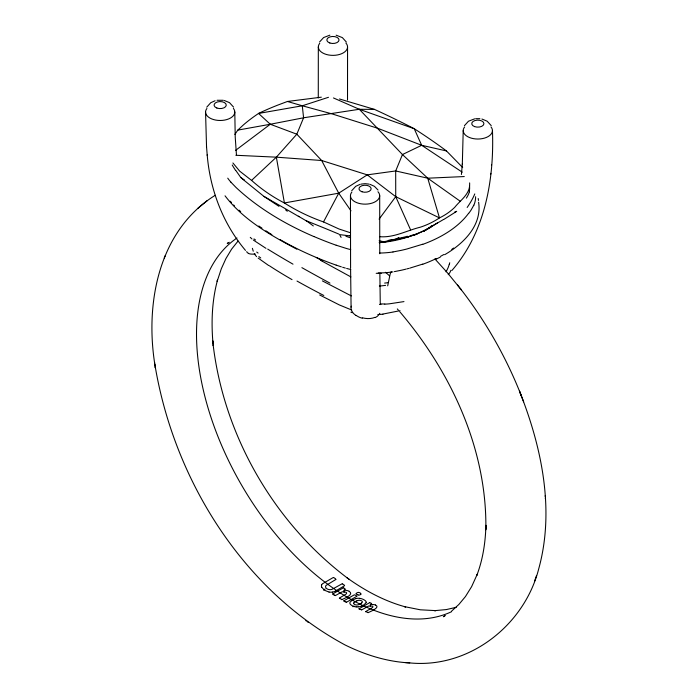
<?xml version="1.0" encoding="UTF-8"?>
<svg xmlns="http://www.w3.org/2000/svg" width="698" height="698" viewBox="0 0 698 698"><rect width="100%" height="100%" fill="white"/><g stroke="black" fill="none" stroke-linecap="round" stroke-linejoin="round"><path stroke-width="1.05" d="M318.323 46.932L318.279 97.956M347.56 46.984L347.517 100.058M463.219 130.587L462.312 164.492M492.456 130.552C494.28 179.779 485.084 232.181 451.92 270.484M485.878 526.205C486.113 447.113 450.376 371.092 399.753 311.701M485.825 528.002L485.913 525.289L485.764 529.791L485.86 527.077C485.293 543.463 482.702 559.909 476.874 575.274L477.301 574.166L471.621 586.643L465.453 596.554L458.874 604.451L451.641 611.099M356.198 593.71L356.39 593.309A3.839 2.216 0.1 0 1 357.865 592.506L358.484 592.401A1.379 0.794 0.1 0 1 358.999 592.48A4.834 2.748 0.3 0 1 360.849 593.483L360.857 594.26M462.381 163.672L461.413 174.483M343.905 600.804L354.305 594.836A4.38 2.522 0.1 0 1 356.739 596.319M491.479 165.321L491.549 164.492M490.746 174.168L490.816 173.34M469.361 191.854L469.614 188.443A42.124 24.299 -51.9 0 0 469.562 186.34M351.129 307.146L351.269 306.195M387.695 285.848L390.051 274.593A7.312 3.237 -50.4 0 1 391.229 271.697M449.294 264.306L448.238 267.351A59.801 45.614 21.5 0 1 446.546 270.824M215.228 195.283C158.228 230.724 144.861 303.979 155.043 365.673L154.93 364.871C173.819 478.88 241.936 589.208 344.952 644.9C365.15 654.881 387.146 661.809 409.761 662.908C469.126 668.771 524.521 625.199 538.812 568.486C554.962 509.601 541.587 446.676 519.513 391.212L523.64 401.812M536.587 575.44L534.607 580.937M164.231 258.051L165.252 255.625M321.673 584.924L321.787 584.697A7.277 4.79 8 0 1 322.459 583.79L333.243 577.516A1.222 0.803 8.6 0 1 333.496 577.612M473.785 205.256L471.002 210.168A135.203 78.063 0 0 1 468.724 213.344M251.559 180.381A253.435 194.358 -38.7 0 0 284.391 202.987A253.435 207.611 -36 0 0 323.514 221.929L338.722 193.18L367.253 174.858L395.687 170.958L427.726 178.199L464.266 176.55M446.572 270.833L446.013 271.827M206.73 107.187L210.77 102.702L215.089 100.748M464.432 125.675L468.471 121.234L474.657 118.834M319.527 42.02L323.593 37.561L329.884 35.153M351.679 190.746L355.71 186.331L360.002 184.394M234.868 134.435L237.817 130.116L243.34 124.968A97.188 29.255 -22.6 0 1 258.548 113.442A97.188 21.053 -15.6 0 1 277.638 105.162L287.436 101.472L321.333 97.188M379.066 219.137L395.731 196.67L395.687 170.958L402.449 154.546L421.671 145.289L446.467 150.942L462.669 167.503M469.641 182.885L469.641 185.214A43.171 25.259 33.3 0 1 468.873 189.481C466.194 196.836 459.38 201.443 454.677 207.376A97.188 70.943 32.4 0 1 439.478 217.898A97.188 79.136 26.9 0 1 420.388 227.182C406.803 230.462 393.977 237.966 379.564 236.674M232.914 162.966L239.684 171.141L251.55 180.389L276.356 157.172L296.825 134.199L303.586 117.788L302.286 105.782L287.436 101.472M238.027 241.089L231.605 249.151L225.951 258.539L221.318 268.747L217.157 281.346L217.488 280.16C211.913 300.786 211.136 322.441 213.021 343.634L212.777 340.816L212.855 341.732M207.132 200.684L197.9 208.283M235.54 150.402L270.292 124.253L303.586 117.788L359.296 109.281L374.512 109.403A253.357 41.775 20 0 1 414.254 128.729A253.522 55.116 24.3 0 1 446.467 150.942M429.68 227.312L431.73 225.777M429 227.827L423.808 231.204M437.524 222.854L429.383 228.01M323.471 590.002L325.146 588.999M444.678 254.7C463.14 244.012 482.248 225.594 478.601 202.202M444.26 219.172L456.693 211.337L454.695 212.052M398.855 237.46L395.199 239.632L382.792 242.442M444.547 616.011L443.335 616.718L445.42 615.523M430.797 227.199C416.052 235.217 399.177 240.827 382.199 242.398A41.147 23.758 0 0 1 379.206 242.503M229.31 242.267L227.234 243.471L228.429 242.782M423.529 231.396L428.895 228.29M335.825 590.857L344.559 585.709A0.995 0.619 4.9 0 0 344.463 585.491M344.07 592.201L344.07 590.203L345.309 589.199A4.685 2.897 3.9 0 0 343.303 587.803M370.368 606.588L370.368 604.59L371.58 603.604M353.825 603.028A2.609 1.44 -2.4 0 0 354.017 604.014L354.462 604.372A4.79 2.67 -3.8 0 0 354.881 604.599L355.675 604.878A2.757 1.509 -3.3 0 0 357.428 604.957L358.187 604.8A4.93 2.652 -3.3 0 0 358.894 604.573A8.943 4.79 -3.4 0 0 360.343 603.883L360.404 603.849M431.669 226.405C418.783 234.624 403.959 239.013 388.742 240.225M352.909 606.719L354.183 606.126M435.718 259.359L440.307 257.1M375.079 317.599L375.637 317.337A15.766 12.023 26.4 0 0 377.539 316.115L379.328 314.144A12.119 9.205 25 0 0 379.799 313.297M357.001 600.76L356.608 600.934A9.493 5.252 -2 0 0 355.692 601.406M422.77 244.195L406.934 248.985A152.269 87.913 0 0 1 401.437 250.312L392.965 251.961M422.77 264.088L409.656 268.172M350.981 210.84L338.722 193.18L321.673 160.514L296.825 134.199L270.292 124.253L258.548 113.442L302.286 105.782L328.479 97.292M456.256 607.304L446.38 609.572L434.54 610.671L435.788 610.628L420.309 609.799L404.508 606.632L405.634 606.928C385.008 601.353 365.9 591.136 348.52 578.86M379.407 242.791L407.527 236.352M400.015 310.68L382.923 314.083M406.934 268.878L408.749 268.407M355.893 598.614L352.298 600.106L350.108 602.138A5.567 3.115 -3 0 0 350.073 603.857L350.195 604.032A6.84 3.848 -3.8 0 0 350.623 604.581L351.818 605.48A12.669 7.346 -5.9 0 0 352.665 605.951L354.392 606.571M403.976 301.597L389.467 303.805A59.391 43.756 24.2 0 1 384.834 304.119M413.504 235.052L417.038 234.292M360.953 184.141L365.071 183.661L369.19 184.141M237.817 130.116L270.292 124.253M338.722 193.18L284.409 202.961L276.356 157.172L235.845 155.27M394.396 271.627L401.437 270.213A152.295 87.922 0 0 0 406.027 269.114M217.043 100.276L223.29 100.276M385.61 285.377L380.907 285.927A33.425 23.994 18.8 0 1 380.209 285.979L379.372 286.014M475.687 118.686L479.884 118.669M369.504 602.74L359.104 608.743M378.395 314.458L377.854 314.475M384.807 304.023L380.82 303.909M376.187 273.311L381.256 273.302M276.356 157.172L321.673 160.514L367.253 174.858L395.731 196.67L439.47 217.889L427.726 178.199L402.449 154.546L359.296 109.281L333.469 97.947M405.416 662.585L409.761 662.908M343.207 587.908L332.806 593.902M356.189 606.894L355.84 606.859A7.224 4.013 -4.2 0 1 354.401 606.562M359.81 598.387L360.159 598.439A7.181 3.822 -1.2 0 1 361.616 598.744L363.309 599.408A12.939 6.535 0.4 0 1 364.164 599.879L365.377 600.734A6.806 3.569 -1.6 0 1 365.796 601.24L365.909 601.397A5.471 2.888 -2.5 0 1 366.127 602.243M349.968 235.889L339.621 234.624L341.095 237.425M379.145 240.766L383.385 241.648M329.037 592.07L324.98 590.438A14.745 10.034 2.9 0 1 324.046 589.758M336.131 35.179L342.36 37.605L346.382 42.072M481.899 119.018L487.169 121.199L491.235 125.64M339.481 98.968L374.512 109.403M302.286 105.782L332.012 113.879L377.592 128.231L421.671 145.289L462.25 172.17M224.285 100.477L229.537 102.676L233.586 107.126M349.925 232.591L338.975 228.988L323.514 221.929M362.279 318.236L360.883 317.817A14.824 10.566 23.1 0 1 358.318 316.726L355.971 315.356M345.301 268.058L342.657 267.264M370.141 184.394L374.442 186.34L378.028 190.039M350.256 237.748L345.903 236.282M341.348 266.854L336.192 265.127M351.67 310.008L339.28 304.904L319.667 294.957M336.192 245.225L346.644 248.54A87.773 50.675 0 0 0 350.719 249.605M361.965 605.838L362.995 606.239M359.296 109.281L414.237 128.729L421.671 145.289M357.882 594.975L358.65 595.158A1.056 0.602 -0.7 0 0 358.981 595.158L359.4 595.071A3.778 2.129 -1.1 0 0 360.831 594.251M248.575 253.357L247.485 252.763A14.824 4.694 -12.7 0 1 246.9 251.995L246.769 251.55M375.463 605.087C381.614 607.592 367.008 612.896 368.204 612.67A1.152 0.55 -7.3 0 1 367.855 612.626M351.356 295.926L322.38 280.901M296.825 249.177C270.615 235.305 243.27 219.818 225.035 195.815M350.876 276.905L320.618 260.337M235.95 170.635L240.548 177.179L242.904 179.342L263.87 196.365L271.348 200.605M298.343 216.197L307.216 221.397L313.323 225.951M265.99 248.348L253.365 240.077M349.166 591.38C355.116 594.757 342.081 599.207 341.959 599.661A1.126 0.663 0.7 0 1 341.558 599.565M263.87 196.365L279.008 206.346M268.695 265.528L258.155 258.068M240.941 177.641L244.518 180.11M427.726 178.199L460.2 201.216M346.95 577.735L349.183 579.331M347.604 578.206C274.113 522.785 224.093 436.076 213.126 344.664L213.204 345.554L212.942 342.735M305.82 620.618L306.457 621.089M307.635 621.953L308.28 622.433M324.02 589.766L321.699 587.097M285.648 209.915L287.297 211.267M251.969 238.96L250.268 237.364M256.55 256.637L254.281 253.793M407.021 236.273L407.99 237.259M233.621 205.011L234.371 205.753M434.933 258.958L447.418 272.778L461.282 289.792L457.478 284.924L458.045 285.656M397.319 308.935L398.296 310.034M230.811 182.082L235.898 187.334A304.372 175.722 0 0 0 313.934 236.578M230.811 201.975L231.483 202.743M245.478 250.39C222.915 223.613 209.985 189.533 207.193 154.755M460.75 289.094C485.965 321.638 506.504 357.812 521.485 396.167M371.606 603.63L371.624 603.648A4.712 2.434 -4.6 0 0 369.626 602.627M395.731 196.67L410.581 229.86M252.379 248.322L253.261 251.219M478.217 198.529L478.505 200.413M154.93 364.871L155.384 367.977L155.27 367.183M154.607 362.559L154.72 363.37M356.835 596.301L346.435 602.269A1.187 0.681 -0.7 0 1 346.086 602.182M205.552 112.099L206.538 146.755M236.439 154.755L235.226 137.096L234.798 112.038M206.468 145.926L207.262 155.584M545.19 495.737L545.243 496.461M545.347 498.075L545.4 498.808M351.077 306.413L350.597 269.018M380.262 303.892L379.869 273.537M350.588 268.084L350.448 195.649M379.764 253.74L379.695 195.702M468.594 213.318A117.91 68.072 0 0 1 422.901 244.317M392.974 251.987A59.016 34.071 0 0 1 379.703 253.042M336.183 245.234A306.893 177.179 0 0 1 313.978 236.543M230.829 182.073A87.616 50.588 0 0 1 227.74 178.156M475.617 196.74A60.543 34.952 0 0 1 473.846 205.264M453.613 248.043A117.91 68.072 0 0 1 451.772 249.395M443.815 254.526A117.91 68.072 0 0 1 440.604 256.323M436.145 258.618A117.91 68.072 0 0 1 422.901 264.21M230.829 201.966A87.599 50.579 0 0 1 230.166 201.198M280.099 239.615A304.38 175.73 0 0 0 316.334 257.492A306.893 177.179 0 0 0 336.183 265.127M271.836 234.65A304.38 175.73 0 0 1 265.859 230.802M261.986 228.185A304.38 175.73 0 0 1 258.827 225.969M240.679 211.599A304.38 175.73 0 0 1 239.056 210.15M350.719 269.498A87.773 50.675 0 0 1 346.644 268.433M392.974 271.888A59.016 34.071 0 0 1 378.211 272.944M335.79 590.84A9.746 6.064 4.2 0 1 332.396 592.131M332.361 592.07A6.395 4.031 4.7 0 1 329.046 592.035M321.673 587.097A6.134 4.048 6.2 0 1 321.682 584.924M333.6 577.516A7.05 4.598 8.8 0 1 335.825 579.27M335.721 579.305A1.03 0.672 8.1 0 1 335.825 579.497L326.193 585.36A4.877 3.176 7.3 0 0 325.757 585.884L325.687 586.006A4.109 2.67 6.9 0 0 327.179 588.938A4.109 2.67 6.9 0 0 331.733 589.417L332.327 589.182A7.137 4.52 5.3 0 0 332.867 588.903L341.976 583.86A1.16 0.724 5.3 0 1 342.229 583.947M342.334 583.851A6.997 4.363 5.5 0 1 344.576 585.456M341.75 599.381A7.634 4.537 0.5 0 1 339.69 598.23M339.498 598.308A0.986 0.585 1.1 0 1 339.368 598.081L345.135 594.644A10.819 6.439 1.6 0 0 345.685 594.303L346.164 593.928A3.254 1.937 1.8 0 0 346.574 593.344A2.059 1.23 2 0 0 345.955 592.227L342.29 591.738L335.38 595.586A1.195 0.733 3 0 1 334.979 595.473M335.11 595.359A7.085 4.371 2.7 0 1 334.063 594.775M333.836 594.914A5.078 3.333 -0.6 0 1 332.623 593.972M344.088 590.264A7.242 4.267 3 0 1 349.314 591.276M346.217 602.069A7.024 4.048 -1 0 1 345.17 601.563M344.943 601.702A4.389 2.705 -4.3 0 1 343.73 600.873M358.004 594.809A3.595 2.077 -1 0 1 356.111 593.736M358.039 606.885A6.727 3.56 -4 0 0 360.43 606.449L360.77 606.37A9.99 5.218 -4.3 0 0 362.82 605.498A12.459 6.509 -4.3 0 0 363.379 605.218L365.9 603.037A5.663 2.993 -3.3 0 0 366.127 602.313M357.995 606.894A6.064 3.281 -3.9 0 1 356.198 606.876M355.867 598.57A6.352 3.534 -1.4 0 1 359.836 598.343M361.599 603.028A10.173 5.436 -3.4 0 1 360.386 603.849M361.59 603.028A4.485 2.399 -3.3 0 0 362.271 602.234A2.74 1.475 -3 0 0 362.245 601.475A2.504 1.344 -2.4 0 0 362.096 601.275L361.643 600.908A4.781 2.539 -1.6 0 0 361.224 600.69L360.604 600.455A2.766 1.483 -2.1 0 0 358.685 600.332A4.694 2.574 -2.2 0 0 357.018 600.777M353.703 603.002A8.306 4.598 -2 0 1 355.71 601.414M368.099 612.408A7.8 3.804 -7.6 0 1 366.022 611.675M365.796 611.78A0.995 0.489 -7.1 0 1 365.665 611.605L371.432 608.194A10.714 5.261 -6.5 0 0 371.973 607.853L372.462 607.496A3.237 1.597 -6.4 0 0 372.872 606.972A2.077 1.03 -6.2 0 0 372.252 606.1L368.588 606.039L361.677 609.912A1.204 0.611 -5.4 0 1 361.276 609.851M361.433 609.72A7.137 3.682 -5.6 0 1 360.386 609.337M360.107 609.511A5.104 2.836 -9 0 1 358.912 608.822M370.376 604.625A7.285 3.534 -5.2 0 1 375.611 604.983M474.762 193.931A100.983 31.375 -35 0 1 467.163 207.463M469.3 191.898A41.976 11.997 -36.3 0 1 466.369 198.127M235.662 170.504A61.119 16.996 42.6 0 1 232.216 164.99M306.274 220.804A211.834 18.061 24.8 0 1 338.94 234.127M272.168 201.155A195.553 7.207 31.5 0 1 299.041 216.685M349.428 235.662A59.662 6.57 10.6 0 1 350.099 235.75M410.092 235.723A103.609 0.986 -12.5 0 1 416.357 234.371M443.719 219.364A84.807 8.69 -25.9 0 1 431.19 226.536M451.58 611.684A215.647 124.506 60 0 1 240.758 483.688A215.647 124.506 60 0 1 236.988 238.027M385.497 272.281A215.647 124.506 60 0 1 389.554 275.841M382.958 314.161A62.017 45.667 23.7 0 1 378.429 314.545M352.342 312.695A54.549 36.741 20.4 0 1 350.893 312.189M323.82 295.481A133.353 14.091 25.5 0 1 297.008 281.05M292.034 279.628A132.219 15.33 25.3 0 1 269.428 265.79M260.738 257.955A75.018 21.996 6.6 0 1 258.879 256.585M258.094 253.06A53.362 17.947 -1.9 0 1 256.716 252.057M380.951 304.537A49.183 35.38 23 0 1 379.485 304.433M329.945 283.118A155.157 9.379 27.3 0 1 301.885 267.648M293.003 264.167A154.066 10.819 27.1 0 1 267.692 249.099M255.555 240.007A85.191 23.592 6.8 0 1 254.002 238.925M449.739 262.753A50.422 38.573 16.1 0 1 449.311 264.315M322.607 261.017A150.183 11.404 26.9 0 1 316.255 257.44M387.756 282.699A75.436 53.388 18.1 0 1 384.615 283.083M345.876 43.006A14.623 8.437 0 0 1 333.251 55.369A14.623 8.437 0 0 1 319.728 43.328M233.394 108.426A14.623 8.437 0 0 1 220.219 120.484A14.623 8.437 0 0 1 206.922 108.487M255.198 254.011A11.089 3.839 -13.3 0 1 248.418 253.418M491.017 126.949A14.623 8.437 0 0 1 477.886 139.033A14.623 8.437 0 0 1 464.624 126.975M450.891 270.274A18.375 14.004 20.7 0 1 448.238 274.637M377.967 191.723A14.623 8.446 0 0 1 365.394 204.148A14.623 8.446 0 0 1 351.888 192.055M355.884 315.435A11.089 8.01 20.7 0 1 350.998 307.12M374.896 317.372A18.375 13.349 23.3 0 1 362.341 317.791M329.866 43.006A6.09 3.516 0 0 0 339.036 39.995A6.09 3.516 0 0 0 329.927 36.915A6.09 3.516 0 0 0 329.866 43.006M216.869 108.033A6.09 3.516 0 0 0 226.257 105.25A6.09 3.516 0 0 0 217.392 101.952A6.09 3.516 0 0 0 216.869 108.033M474.57 126.6A6.09 3.516 0 0 0 483.923 123.782A6.09 3.516 0 0 0 475.024 120.51A6.09 3.516 0 0 0 474.57 126.6M362.026 191.784A6.09 3.516 0 0 0 371.161 188.739A6.09 3.516 0 0 0 362.026 185.694A6.09 3.516 0 0 0 362.026 191.784"/></g></svg>
